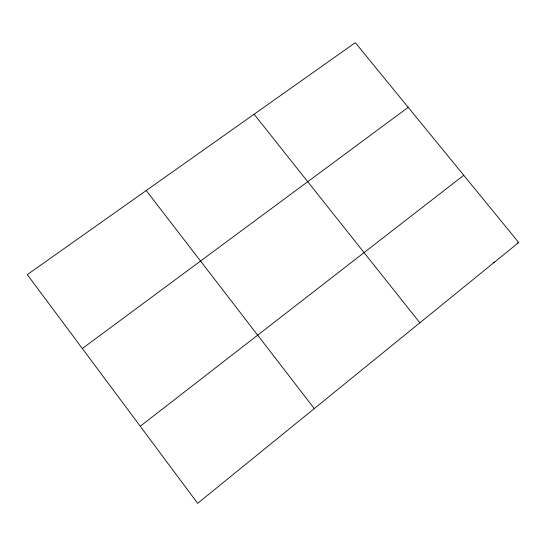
<?xml version="1.0" encoding="UTF-8"?>
<svg xmlns="http://www.w3.org/2000/svg" width="546" height="546" viewBox="0 0 546 546"><rect width="100%" height="100%" fill="white"/><g stroke="black" fill="none" stroke-linecap="round" stroke-linejoin="round"><path stroke-width="0.82" d="M518.7 242.492L197.666 503.344L27.3 274.631L355.31 42.656L518.7 242.492L517.171 243.216M140.247 426.262L463.745 175.273M82.337 348.519L408.203 107.344M493.168 262.715L494.587 262.087M254.108 114.23L419.86 322.802M146.205 190.54L314.271 408.599"/></g></svg>
